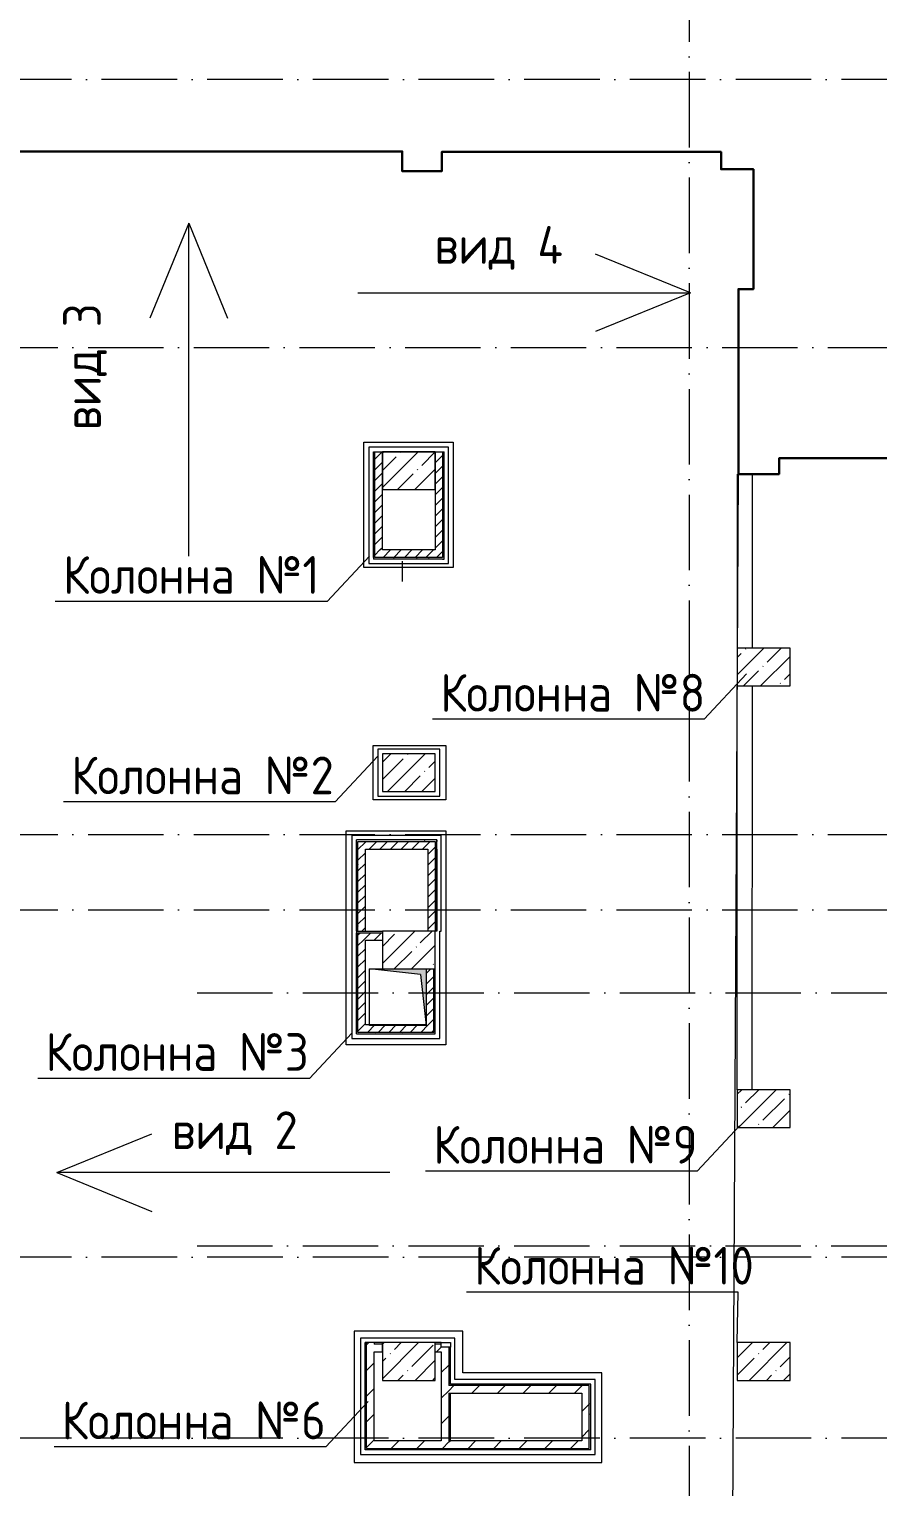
# Model space of a CAD drawing. Header units: millimetres. Extents: x -81576 to 1046824, y -248937 to 691537.
# Drawn here: x 188589 to 199833, y 454672 to 473981 of the extents above; entities that cross this region are included whole.
import ezdxf

# ---------------------------------------------------------------- set-up
doc = ezdxf.new("R2010")
doc.units = ezdxf.units.MM
doc.linetypes.add('50_200_ШТРИХ_1Т_ш5_п1_п1_', pattern=[1400, 1000, -200, 0, -200])
for name, color, linetype, lineweight, true_color in [('A-DETL-7', 7, 'Continuous', 20, 0x01a6fe), ('I-WALL-15', 7, 'Continuous', 5, 0x787878), ('M-EQPM-1', 7, 'Continuous', 9, 0xaaaaaa), ('M-EQPM-2', 7, 'Continuous', 9, 0xe2e2e2), ('Оси-3', 7, '50_200_ШТРИХ_1Т_ш5_п1_п1_', 9, 0xaaaaaa)]:
    doc.layers.add(name, color=color, linetype=linetype, lineweight=lineweight, true_color=true_color)
for name, color, linetype, lineweight in [('A-WALL', 7, 'Continuous', 5), ('A-WALL-FNSH-1', 7, 'Continuous', 5), ('A-WALL-IDEN', 7, 'Continuous', 9), ('I-WALL', 7, 'Continuous', 5), ('S-COLS', 7, 'Continuous', 9), ('S-COLS-1', 7, 'Continuous', 5), ('основной', 250, 'Continuous', 15), ('Основные линии', 7, 'Continuous', 30), ('осново', 7, 'Continuous', 30), ('Размеры', 7, 'Continuous', 15)]:
    doc.layers.add(name, color=color, linetype=linetype, lineweight=lineweight)
doc.styles.add('СПДС', font='isocpeur.ttf', dxfattribs={"width": 0.9})
pattern_1 = [(0, (104719.29, 386201.04), (406.4, 101.6), [6.706, -298.094, 6.706, -298.094, -1625.6]), (0, (104719.29, 386201.04), (406.4, 101.6), [-609.6, 6.706, -602.894, 6.706, -298.094, -711.2]), (0, (104719.29, 386201.04), (406.4, 101.6), [-1524, 6.706, -196.494, 6.706, -501.294]), (120, (104871.69, 386251.84), (-291.18818, 301.15272), [6.706, -298.094, 6.706, -298.094, -1625.6]), (120, (104871.69, 386251.84), (-291.18818, 301.15272), [-609.6, 6.706, -602.894, 6.706, -298.094, -711.2]), (120, (104871.69, 386251.84), (-291.18818, 301.15272), [-1524, 6.706, -196.494, 6.706, -501.294]), (240, (104922.49, 386455.04), (-115.21182, -402.75272), [6.706, -298.094, 6.706, -298.094, -1625.6]), (240, (104922.49, 386455.04), (-115.21182, -402.75272), [-609.6, 6.706, -602.894, 6.706, -298.094, -711.2]), (240, (104922.49, 386455.04), (-115.21182, -402.75272), [-1524, 6.706, -196.494, 6.706, -501.294])]
pattern_2 = [(45, (104719.29, 386201.04), (-70.71068, 70.71068), [])]
pattern_3 = [(45, (104719.3, 386201.04), (-169.70563, 169.70563), [])]

# ---------------------------------------------------------------- blocks, each defined once
blk = doc.blocks.new('BSC_Колонна _Прямоугольная - 500х700-V305-АИ_План этажа_Стены_2')
at = {"layer": 'S-COLS-1'}
h = blk.add_hatch(dxfattribs=at)
h.set_pattern_fill('FP_174', color=256, style=0, pattern_type=2)
h.set_pattern_definition([(315, (-70131.04, 93600), (228.0985, 228.0985), []), (315, (-70131.04, 93371.9), (228.0985, 228.0985), [403.225, -80.645, 6.706, -73.939])])
h.paths.add_polyline_path([(-250, 350), (-250, -350), (250, -350), (250, 350), (168, 350)])
for p, q in [((250, 350), (-250, 350)), ((-250, 350), (-250, -350)), ((250, -350), (250, 350)), ((-250, -350), (250, -350))]:
    blk.add_line(p, q, dxfattribs=at)
blk = doc.blocks.new('BSC_Колонна _Прямоугольная - 500х700-V306-АИ_План этажа_Стены_2')
at = {"layer": 'S-COLS-1'}
h = blk.add_hatch(dxfattribs=at)
h.set_pattern_fill('FP_175', color=256, style=0, pattern_type=2)
h.set_pattern_definition([(315, (-73481.04, 93600), (228.0985, 228.0985), []), (315, (-73481.04, 93371.9), (228.0985, 228.0985), [403.225, -80.645, 6.706, -73.939])])
h.paths.add_polyline_path([(-250, 350), (-250, -350), (250, -350), (250, 350)])
for p, q in [((250, 350), (-250, 350)), ((-250, 350), (-250, -350)), ((250, -350), (250, 350)), ((-250, -350), (250, -350))]:
    blk.add_line(p, q, dxfattribs=at)
blk = doc.blocks.new('BSC_Колонна _Прямоугольная - 500х700-V309-АИ_План этажа_Стены_2')
at = {"layer": 'S-COLS-1'}
h = blk.add_hatch(dxfattribs=at)
h.set_pattern_fill('FP_178', color=256, style=0, pattern_type=2)
h.set_pattern_definition([(315, (-79331.04, 93600), (228.0985, 228.0985), []), (315, (-79331.04, 93371.9), (228.0985, 228.0985), [403.225, -80.645, 6.706, -73.939])])
h.paths.add_polyline_path([(-250, 350), (-250, -350), (250, -350), (250, 350)])
for p, q in [((250, 350), (-250, 350)), ((-250, 350), (-250, -350)), ((250, -350), (250, 350)), ((-250, -350), (250, -350))]:
    blk.add_line(p, q, dxfattribs=at)
blk = doc.blocks.new('BSC_Колонна _Прямоугольная - 500х700-V360-АИ_План этажа_Стены_2')
at = {"layer": 'S-COLS-1'}
h = blk.add_hatch(dxfattribs=at)
h.set_pattern_fill('FP_219', color=256, style=0, pattern_type=2)
h.set_pattern_definition([(315, (-70130.7, 88900), (228.0985, 228.0985), []), (315, (-70130.7, 88671.9), (228.0985, 228.0985), [403.225, -80.645, 6.706, -73.939])])
h.paths.add_polyline_path([(-250, 350), (-250, -350), (250, -350), (250, 350), (169, 350)])
for p, q in [((250, 350), (-250, 350)), ((-250, 350), (-250, -350)), ((250, -350), (250, 350)), ((-250, -350), (250, -350))]:
    blk.add_line(p, q, dxfattribs=at)
blk = doc.blocks.new('BSC_Колонна _Прямоугольная - 500х700-V362-АИ_План этажа_Стены_2')
at = {"layer": 'S-COLS-1'}
h = blk.add_hatch(dxfattribs=at)
h.set_pattern_fill('FP_221', color=256, style=0, pattern_type=2)
h.set_pattern_definition([(315, (-75580.7, 88900), (228.0985, 228.0985), []), (315, (-75580.7, 88671.9), (228.0985, 228.0985), [403.225, -80.645, 6.706, -73.939])])
h.paths.add_polyline_path([(-250, 350), (-250, -350), (250, -350), (250, 350)])
for p, q in [((250, 350), (-250, 350)), ((250, -350), (250, 350)), ((-250, -230), (-250, -350)), ((-250, -350), (250, -350))]:
    blk.add_line(p, q, dxfattribs=at)
blk = doc.blocks.new('BSC_Колонна _Прямоугольная - 500х700-V363-АИ_План этажа_Стены_2')
at = {"layer": 'S-COLS-1'}
h = blk.add_hatch(dxfattribs=at)
h.set_pattern_fill('FP_222', color=256, style=0, pattern_type=2)
h.set_pattern_definition([(315, (-77930.7, 88900), (228.0985, 228.0985), []), (315, (-77930.7, 88671.9), (228.0985, 228.0985), [403.225, -80.645, 6.706, -73.939])])
h.paths.add_polyline_path([(-250, 350), (-250, -350), (250, -350), (250, 350)])
for p, q in [((250, 350), (-250, 350)), ((-250, 350), (-250, -350)), ((250, -350), (250, 350)), ((-250, -350), (250, -350))]:
    blk.add_line(p, q, dxfattribs=at)
blk = doc.blocks.new('Канал вертикальный прямоугольный - Шахта - значок проема-24087406-АИ_План этажа_Стены_2')
at = {"layer": 'M-EQPM-2'}
blk.add_hatch(color=256, dxfattribs=at).paths.add_polyline_path([(375, 375), (-375, 375), (-375, -375), (-300, 300)])
at = {"layer": 'M-EQPM-1'}
for p, q in [((-375, -375), (-375, 375)), ((-375, 375), (375, 375)), ((-300, 300), (-375, -375)), ((-300, 300), (375, 375)), ((375, 375), (375, -375)), ((375, -375), (-375, -375))]:
    blk.add_line(p, q, dxfattribs=at)

msp = doc.modelspace()

# ---------------------------------------------------------------- hatches: boundary and pattern name
at = {"layer": 'I-WALL', "true_color": 0x000000}
h = msp.add_hatch(dxfattribs=at)
h.set_pattern_fill('FP_4', color=18, style=0, pattern_type=2)
h.set_pattern_definition(pattern_2)
h.paths.add_polyline_path([(193269.3, 467081.7), (193269.3, 468381.7), (193169.3, 468381.7), (193169.3, 467081.7)])
h = msp.add_hatch(dxfattribs=at)
h.set_pattern_fill('FP_4', color=18, style=0, pattern_type=2)
h.set_pattern_definition(pattern_2)
h.paths.add_polyline_path([(194066, 466981.7), (194066, 468381.7), (193966, 468381.7), (193966, 466981.7)])
h = msp.add_hatch(dxfattribs=at)
h.set_pattern_fill('FP_4', color=18, style=0, pattern_type=2)
h.set_pattern_definition(pattern_2)
h.paths.add_polyline_path([(193966, 466981.7), (193966, 467081.7), (193169.3, 467081.7), (193169.3, 466981.7)])
h = msp.add_hatch(dxfattribs=at)
h.set_pattern_fill('FP_4', color=18, style=0, pattern_type=2)
h.set_pattern_definition(pattern_2)
h.paths.add_polyline_path([(192945.5, 462031.7), (193045.5, 462031.7), (193045.5, 463220.4), (192945.5, 463220.4), (192945.5, 462195.9)])
h = msp.add_hatch(dxfattribs=at)
h.set_pattern_fill('FP_4', color=18, style=0, pattern_type=2)
h.set_pattern_definition(pattern_2)
h.paths.add_polyline_path([(193869.3, 463120.4), (193969.3, 463120.4), (193969.3, 463220.4), (193045.5, 463220.4), (193045.5, 463120.4)])
h = msp.add_hatch(dxfattribs=at)
h.set_pattern_fill('FP_4', color=18, style=0, pattern_type=2)
h.set_pattern_definition(pattern_2)
h.paths.add_polyline_path([(193969.3, 462031.7), (193969.3, 463120.4), (193869.3, 463120.4), (193869.3, 462031.7)])
h = msp.add_hatch(dxfattribs=at)
h.set_pattern_fill('FP_4', color=18, style=0, pattern_type=2)
h.set_pattern_definition(pattern_2)
h.paths.add_polyline_path([(193269.3, 461911.7), (193269.3, 462011.7), (192945.5, 462011.7), (192945.5, 461911.7), (193045.5, 461911.7)])
h = msp.add_hatch(dxfattribs=at)
h.set_pattern_fill('FP_4', color=18, style=0, pattern_type=2)
h.set_pattern_definition(pattern_2)
h.paths.add_polyline_path([(192945.5, 460692.1), (193045.5, 460692.1), (193045.5, 461911.7), (192945.5, 461911.7), (192945.5, 460772)])
h = msp.add_hatch(dxfattribs=at)
h.set_pattern_fill('FP_4', color=18, style=0, pattern_type=2)
h.set_pattern_definition(pattern_2)
h.paths.add_polyline_path([(193949.3, 460792.1), (193949.3, 461531.7), (193849.3, 461531.7), (193849.3, 460792.1)])
h = msp.add_hatch(dxfattribs=at)
h.set_pattern_fill('FP_4', color=18, style=0, pattern_type=2)
h.set_pattern_definition(pattern_2)
h.paths.add_polyline_path([(193949.3, 460692.1), (193949.3, 460792.1), (193849.3, 460792.1), (193848.1, 460792.1), (193045.5, 460792.1), (193045.5, 460692.1)])
h = msp.add_hatch(dxfattribs=at)
h.set_pattern_fill('FP_5', color=18, style=0, pattern_type=2)
h.set_pattern_definition(pattern_3)
h.paths.add_polyline_path([(193159.3, 455181.7), (193159.3, 456581.7), (193059.3, 456581.7), (193059.3, 455181.7)])
h = msp.add_hatch(dxfattribs=at)
h.set_pattern_fill('FP_5', color=18, style=0, pattern_type=2)
h.set_pattern_definition(pattern_3)
h.paths.add_polyline_path([(193159.3, 456461.7), (193268.3, 456461.7), (193268.3, 456561.7), (193159.3, 456561.7), (193159.3, 456500.4)])
h = msp.add_hatch(dxfattribs=at)
h.set_pattern_fill('FP_5', color=18, style=0, pattern_type=2)
h.set_pattern_definition(pattern_3)
h.paths.add_polyline_path([(194049.3, 456461.7), (194049.3, 456561.7), (193969.3, 456561.7), (193969.3, 456461.7)])
h = msp.add_hatch(dxfattribs=at)
h.set_pattern_fill('FP_5', color=18, style=0, pattern_type=2)
h.set_pattern_definition(pattern_3)
h.paths.add_polyline_path([(194149.3, 455181.7), (194149.3, 456521.7), (194049.3, 456521.7), (194049.3, 455181.7)])
h = msp.add_hatch(dxfattribs=at)
h.set_pattern_fill('FP_5', color=18, style=0, pattern_type=2)
h.set_pattern_definition(pattern_3)
h.paths.add_polyline_path([(195909.3, 455912.1), (195909.3, 456012.1), (194149.3, 456012.1), (194149.3, 455912.1), (194457.4, 455912.1)])
h = msp.add_hatch(dxfattribs=at)
h.set_pattern_fill('FP_5', color=18, style=0, pattern_type=2)
h.set_pattern_definition(pattern_3)
h.paths.add_polyline_path([(196009.3, 455281.7), (196009.3, 456012.1), (195909.3, 456012.1), (195909.3, 455281.7)])
h = msp.add_hatch(dxfattribs=at)
h.set_pattern_fill('FP_5', color=18, style=0, pattern_type=2)
h.set_pattern_definition(pattern_3)
h.paths.add_polyline_path([(194049.3, 455181.7), (194049.3, 455281.7), (193159.3, 455281.7), (193159.3, 455181.7), (193619.5, 455181.7)])
h = msp.add_hatch(dxfattribs=at)
h.set_pattern_fill('FP_5', color=18, style=0, pattern_type=2)
h.set_pattern_definition(pattern_3)
h.paths.add_polyline_path([(196009.3, 455181.7), (196009.3, 455281.7), (194149.3, 455281.7), (194149.3, 455181.7), (194457.4, 455181.7)])
at = {"layer": 'I-WALL-15', "true_color": 0x000000}
h = msp.add_hatch(dxfattribs=at)
h.set_pattern_fill('FP_3', color=18, style=0, pattern_type=2)
h.set_pattern_definition(pattern_1)
h.paths.add_polyline_path([(193169.3, 466981.7), (193169.3, 468381.7), (193149.3, 468381.7), (193149.3, 466981.7)])
h = msp.add_hatch(dxfattribs=at)
h.set_pattern_fill('FP_3', color=18, style=0, pattern_type=2)
h.set_pattern_definition(pattern_1)
h.paths.add_polyline_path([(194086, 466961.7), (194086, 468381.7), (194066, 468381.7), (194066, 466961.7)])
h = msp.add_hatch(dxfattribs=at)
h.set_pattern_fill('FP_3', color=18, style=0, pattern_type=2)
h.set_pattern_definition(pattern_1)
h.paths.add_polyline_path([(193149.3, 466961.7), (194066, 466961.7), (194066, 466981.7), (193149.3, 466981.7)])
h = msp.add_hatch(dxfattribs=at)
h.set_pattern_fill('FP_3', color=18, style=0, pattern_type=2)
h.set_pattern_definition(pattern_1)
h.paths.add_polyline_path([(192945.5, 462031.7), (192945.5, 463240.4), (192925.5, 463240.4), (192925.5, 462031.7)])
h = msp.add_hatch(dxfattribs=at)
h.set_pattern_fill('FP_3', color=18, style=0, pattern_type=2)
h.set_pattern_definition(pattern_1)
h.paths.add_polyline_path([(193969.3, 463220.4), (193989.3, 463220.4), (193989.3, 463240.4), (192945.5, 463240.4), (192945.5, 463220.4), (193045.5, 463220.4)])
h = msp.add_hatch(dxfattribs=at)
h.set_pattern_fill('FP_3', color=18, style=0, pattern_type=2)
h.set_pattern_definition(pattern_1)
h.paths.add_polyline_path([(193989.3, 462031.7), (193989.3, 463220.4), (193969.3, 463220.4), (193969.3, 462031.7)])
h = msp.add_hatch(dxfattribs=at)
h.set_pattern_fill('FP_3', color=18, style=0, pattern_type=2)
h.set_pattern_definition(pattern_1)
h.paths.add_polyline_path([(193269.3, 462011.7), (193269.3, 462031.7), (192925.5, 462031.7), (192925.5, 462011.7), (192945.5, 462011.7)])
h = msp.add_hatch(dxfattribs=at)
h.set_pattern_fill('FP_3', color=18, style=0, pattern_type=2)
h.set_pattern_definition(pattern_1)
h.paths.add_polyline_path([(192945.5, 460672.1), (192945.5, 462011.7), (192925.5, 462011.7), (192925.5, 460672.1)])
h = msp.add_hatch(dxfattribs=at)
h.set_pattern_fill('FP_3', color=18, style=0, pattern_type=2)
h.set_pattern_definition(pattern_1)
h.paths.add_polyline_path([(193949.3, 460692.1), (193969.3, 460692.1), (193969.3, 461531.7), (193949.3, 461531.7), (193949.3, 460772)])
h = msp.add_hatch(dxfattribs=at)
h.set_pattern_fill('FP_3', color=18, style=0, pattern_type=2)
h.set_pattern_definition(pattern_1)
h.paths.add_polyline_path([(192945.5, 460672.1), (193969.3, 460672.1), (193969.3, 460692.1), (192945.5, 460692.1)])
h = msp.add_hatch(dxfattribs=at)
h.set_pattern_fill('FP_3', color=18, style=0, pattern_type=2)
h.set_pattern_definition(pattern_1)
h.paths.add_polyline_path([(193059.3, 455161.7), (193059.3, 456581.7), (193039.3, 456581.7), (193039.3, 455161.7)])
h = msp.add_hatch(dxfattribs=at)
h.set_pattern_fill('FP_3', color=18, style=0, pattern_type=2)
h.set_pattern_definition(pattern_1)
h.paths.add_polyline_path([(193268.3, 456561.7), (193268.3, 456581.7), (193159.3, 456581.7), (193159.3, 456561.7)])
h = msp.add_hatch(dxfattribs=at)
h.set_pattern_fill('FP_3', color=18, style=0, pattern_type=2)
h.set_pattern_definition(pattern_1)
h.paths.add_polyline_path([(194049.3, 456561.7), (194049.3, 456581.7), (193969.3, 456581.7), (193969.3, 456561.7)])
h = msp.add_hatch(dxfattribs=at)
h.set_pattern_fill('FP_3', color=18, style=0, pattern_type=2)
h.set_pattern_definition(pattern_1)
h.paths.add_polyline_path([(194169.3, 455161.7), (194169.3, 455181.7), (194149.3, 455181.7), (194149.3, 455161.7)])
h.paths.add_polyline_path([(194169.3, 455281.7), (194169.3, 455912.1), (194149.3, 455912.1), (194149.3, 455281.7)])
h.paths.add_polyline_path([(194169.3, 456012.1), (194169.3, 456521.7), (194149.3, 456521.7), (194149.3, 456012.1)])
h = msp.add_hatch(dxfattribs=at)
h.set_pattern_fill('FP_3', color=18, style=0, pattern_type=2)
h.set_pattern_definition(pattern_1)
h.paths.add_polyline_path([(194169.3, 456012.1), (196009.3, 456012.1), (196009.3, 456032.1), (194169.3, 456032.1)])
h = msp.add_hatch(dxfattribs=at)
h.set_pattern_fill('FP_3', color=18, style=0, pattern_type=2)
h.set_pattern_definition(pattern_1)
h.paths.add_polyline_path([(196009.3, 455181.7), (196029.3, 455181.7), (196029.3, 456032.1), (196009.3, 456032.1), (196009.3, 455281.7)])
h = msp.add_hatch(dxfattribs=at)
h.set_pattern_fill('FP_3', color=18, style=0, pattern_type=2)
h.set_pattern_definition(pattern_1)
h.paths.add_polyline_path([(194149.3, 455161.7), (194149.3, 455181.7), (193059.3, 455181.7), (193059.3, 455161.7), (194049.3, 455161.7)])
h = msp.add_hatch(dxfattribs=at)
h.set_pattern_fill('FP_3', color=18, style=0, pattern_type=2)
h.set_pattern_definition(pattern_1)
h.paths.add_polyline_path([(196029.3, 455161.7), (196029.3, 455181.7), (194169.3, 455181.7), (194169.3, 455161.7), (194457.4, 455161.7)])
at = {"layer": 'S-COLS-1', "true_color": 0x000000}
h = msp.add_hatch(dxfattribs=at)
h.set_pattern_fill('FP_1', color=18, style=0, pattern_type=2)
h.set_pattern_definition([(45, (104719.3, 386201.04), (-228.0985, 228.0985), []), (45, (104947.4, 386201.04), (-228.0985, 228.0985), [403.225, -80.645, 6.706, -73.939])])
h.paths.add_polyline_path([(193969.3, 467881.7), (193969.3, 468381.7), (193269.3, 468381.7), (193269.3, 467881.7)])

# ---------------------------------------------------------------- linework, layer by layer
at = {"lineweight": 30}
for points in [[(197985.2, 468088), (197985.2, 470538), (198005.2, 470538), (198185.2, 470538), (198185.2, 472125), (197985.2, 472125), (197755.2, 472125), (197755.2, 472355), (194055.2, 472355), (194055.2, 472099), (193531.2, 472099), (193531.2, 472362), (188181.2, 472362)], [(205497.2, 468298), (198525.2, 468298), (198525.2, 468088), (197985.2, 468088), (197985.2, 468088)]]:
    msp.add_lwpolyline(points, dxfattribs=at)
at = {"layer": 'A-DETL-7', "color": 18, "true_color": 0x000000}
for p, q in [((193024.6, 468509.3), (194204.6, 468509.3)), ((193024.6, 466849.3), (193024.6, 468509.3)), ((194204.6, 468509.3), (194204.6, 466849.3)), ((194204.6, 466849.3), (193024.6, 466849.3)), ((193148.8, 464490.4), (194108.8, 464490.4)), ((193148.8, 463770.4), (193148.8, 464490.4)), ((194108.8, 464490.4), (194108.8, 463770.4)), ((194108.8, 463770.4), (193148.8, 463770.4)), ((192790.7, 463363), (194108.8, 463363)), ((192790.7, 460525.4), (192790.7, 463363)), ((194108.8, 463363), (194108.8, 460525.4)), ((194108.8, 460525.4), (192790.7, 460525.4)), ((192895.4, 456735.2), (192895.4, 454995.2)), ((194335.4, 456735.2), (192895.4, 456735.2)), ((194335.4, 456182.1), (194335.4, 456735.2)), ((196175.4, 456182.1), (194335.4, 456182.1)), ((196175.4, 454995.2), (196175.4, 456182.1)), ((192895.4, 454995.2), (196175.4, 454995.2))]:
    msp.add_line(p, q, dxfattribs=at)
at = {"layer": 'A-WALL', "color": 18, "true_color": 0x000000}
for p, q in [((193089.3, 468441.7), (193089.3, 466901.7)), ((194146, 468441.7), (193089.3, 468441.7)), ((193149.3, 466981.7), (193149.3, 468381.7)), ((193149.3, 468381.7), (194086, 468381.7)), ((193169.3, 466981.7), (193169.3, 468381.7)), ((194066, 468381.7), (194066, 466981.7)), ((194086, 466961.7), (194086, 468381.7)), ((194146, 466901.7), (194146, 468441.7)), ((194066, 466961.7), (193149.3, 466961.7)), ((194066, 466981.7), (193169.3, 466981.7)), ((193089.3, 466901.7), (194146, 466901.7)), ((193209.3, 464441.7), (193209.3, 463821.7)), ((194029.3, 464441.7), (193209.3, 464441.7)), ((194029.3, 463821.7), (194029.3, 464441.7)), ((193209.3, 463821.7), (194029.3, 463821.7)), ((194049.3, 463300.4), (192865.5, 463300.4)), ((192865.5, 463300.4), (192865.5, 460612.1)), ((192925.5, 462031.7), (192925.5, 463240.4)), ((193989.3, 463240.4), (192945.5, 463240.4)), ((193989.3, 463240.4), (193989.3, 463220.4)), ((194049.3, 462031.7), (194049.3, 463300.4)), ((192945.5, 463220.4), (193969.3, 463220.4)), ((192945.5, 462031.7), (192945.5, 463220.4)), ((193969.3, 463220.4), (193969.3, 462031.7)), ((193989.3, 462031.7), (193989.3, 463220.4)), ((193989.3, 463120.4), (193989.3, 462031.7)), ((192925.5, 460672.1), (192925.5, 462011.7)), ((192945.5, 460692.1), (192945.5, 462011.7)), ((192945.5, 462011.7), (193269.3, 462011.7)), ((193989.3, 462031.7), (193969.3, 462031.7)), ((194029.3, 460612.1), (194029.3, 462031.7)), ((194029.3, 462031.7), (194049.3, 462031.7)), ((193949.3, 460692.1), (193949.3, 461531.7)), ((193969.3, 460672.1), (193969.3, 461531.7)), ((192865.5, 460612.1), (194029.3, 460612.1)), ((192925.5, 460672.1), (193969.3, 460672.1)), ((193949.3, 460692.1), (192945.5, 460692.1)), ((192979.3, 456641.7), (192979.3, 455101.7)), ((194229.3, 456641.7), (192979.3, 456641.7)), ((193039.3, 455161.7), (193039.3, 456581.7)), ((193059.3, 455181.7), (193059.3, 456581.7)), ((193159.3, 456581.7), (193159.3, 456561.7)), ((193268.3, 456561.7), (193159.3, 456561.7)), ((193268.3, 456581.7), (193269.3, 456581.7)), ((194049.3, 456561.7), (193969.3, 456561.7)), ((194049.3, 456581.7), (194169.3, 456581.7)), ((194149.3, 456521.7), (194149.3, 456012.1)), ((194169.3, 456581.7), (194169.3, 456521.7)), ((194229.3, 456092.1), (194229.3, 456641.7)), ((196089.3, 456092.1), (194229.3, 456092.1)), ((196089.3, 455101.7), (196089.3, 456092.1)), ((196009.3, 456012.1), (194149.3, 456012.1)), ((194149.3, 455912.1), (194149.3, 455281.7)), ((194149.3, 455912.1), (194169.3, 455912.1)), ((196009.3, 455181.7), (196009.3, 456012.1)), ((196029.3, 455161.7), (193039.3, 455161.7)), ((193059.3, 455181.7), (196009.3, 455181.7)), ((194149.3, 455281.7), (194169.3, 455281.7)), ((192979.3, 455101.7), (196089.3, 455101.7))]:
    msp.add_line(p, q, dxfattribs=at)
at = {"layer": 'A-WALL-FNSH-1', "color": 18, "true_color": 0x000000}
for p, q in [((193269.3, 467081.7), (193269.3, 468381.7)), ((193966, 468381.7), (193966, 467081.7)), ((193149.3, 466981.7), (193149.3, 466961.7)), ((193966, 467081.7), (193269.3, 467081.7)), ((194066, 466961.7), (194086, 466961.7)), ((192945.5, 463240.4), (192925.5, 463240.4)), ((193989.3, 463220.4), (193989.3, 463240.4)), ((193045.5, 463120.4), (193869.3, 463120.4)), ((193045.5, 462031.7), (193045.5, 463120.4)), ((193869.3, 463120.4), (193869.3, 462031.7)), ((192925.5, 462031.7), (192925.5, 462011.7)), ((192925.5, 462031.7), (193269.3, 462031.7)), ((193045.5, 460792.1), (193045.5, 461911.7)), ((193045.5, 461911.7), (193269.3, 461911.7)), ((193989.3, 462031.7), (193989.3, 462031.7)), ((193848.1, 460792.1), (193045.5, 460792.1)), ((193268.3, 456581.7), (193039.3, 456581.7)), ((193268.3, 456461.7), (193268.3, 456581.7)), ((194049.3, 456581.7), (193969.3, 456581.7)), ((194049.3, 456521.7), (194049.3, 456581.7)), ((194169.3, 456521.7), (194049.3, 456521.7)), ((194169.3, 456032.1), (194169.3, 456521.7)), ((193159.3, 455281.7), (193159.3, 456461.7)), ((193159.3, 456461.7), (193268.3, 456461.7)), ((193969.3, 456461.7), (194049.3, 456461.7)), ((194049.3, 456461.7), (194049.3, 455281.7)), ((196029.3, 456032.1), (194169.3, 456032.1)), ((194169.3, 455281.7), (194169.3, 455912.1)), ((194169.3, 455912.1), (195909.3, 455912.1)), ((195909.3, 455912.1), (195909.3, 455281.7)), ((196029.3, 455161.7), (196029.3, 456032.1)), ((194049.3, 455281.7), (193159.3, 455281.7)), ((195909.3, 455281.7), (194169.3, 455281.7))]:
    msp.add_line(p, q, dxfattribs=at)
at = {"layer": 'A-WALL-IDEN', "color": 18, "true_color": 0x000000}
msp.add_line((193530.7, 466931.7), (193530.7, 466665.6), dxfattribs=at)
at = {"layer": 'S-COLS-1', "color": 18, "true_color": 0x000000}
for p, q in [((193969.3, 468381.7), (193269.3, 468381.7)), ((193269.3, 468381.7), (193269.3, 467881.7)), ((193969.3, 467881.7), (193969.3, 468381.7)), ((193269.3, 467881.7), (193969.3, 467881.7))]:
    msp.add_line(p, q, dxfattribs=at)
at = {"layer": 'Оси-3'}
for p, q in [((197332.2, 479014.9), (197332.2, 435823.1)), ((212950.2, 473315), (171168.2, 473315)), ((171168.2, 469764.7), (212950.2, 469764.7)), ((171168.2, 463315), (212950.2, 463315)), ((171168.2, 462315), (212950.2, 462315)), ((190813.4, 461215), (212950.2, 461215)), ((190813.4, 457865), (212950.2, 457865)), ((212950.2, 457715), (171168.2, 457715)), ((212950.2, 455315), (171168.2, 455315))]:
    msp.add_line(p, q, dxfattribs=at)
at = {"layer": 'основной', "color": 18, "lineweight": 15, "true_color": 0x000000}
for points in [[(193095.9, 467001.2), (192535.3, 466401.2), (188935.3, 466401.2)], [(193204.5, 464345.6), (192643.9, 463745.6), (189043.9, 463745.6)], [(192864.1, 460681.8), (192303.5, 460081.8), (188703.5, 460081.8)], [(193079.1, 455801.6), (192518.5, 455201.6), (188918.5, 455201.6)]]:
    msp.add_lwpolyline(points, dxfattribs=at)
at = {"layer": 'основной', "lineweight": 15}
for points in [[(198093.9, 465440.1), (197533.3, 464840.1), (193933.3, 464840.1)], [(198001.8, 459453.3), (197441.2, 458853.3), (193841.2, 458853.3)], [(197969.3, 456582.1), (197981.9, 457250.7), (194381.9, 457250.7)]]:
    msp.add_lwpolyline(points, dxfattribs=at)
at = {"layer": 'Размеры', "color": 18, "true_color": 0x000000}
for points in [[(190703, 471411.3), (190189.4, 470152.7)], [(190703, 467001.2), (190703, 471411.3)], [(190703, 471411.3), (191216.7, 470152.7)], [(188955.2, 458834.2), (190213.8, 459347.8)], [(193365.3, 458834.2), (188955.2, 458834.2)], [(188955.2, 458834.2), (190213.8, 458320.6)]]:
    msp.add_lwpolyline(points, dxfattribs=at)
at = {"layer": 'Размеры'}
for points in [[(197351.5, 470488), (196092.9, 471001.6)], [(192941.4, 470488), (197351.5, 470488)], [(197351.5, 470488), (196092.9, 469974.4)], [(197846.2, 441989.1), (197985.2, 468088)]]:
    msp.add_lwpolyline(points, dxfattribs=at)
at = {"layer": 'Размеры', "color": 1}
for points in [[(197972.9, 465782.1), (197972.9, 468088)], [(198172.9, 465782.1), (198172.9, 468088)], [(197969.3, 459932.1), (197970.2, 465282.1)], [(198169.3, 459932), (198170.2, 465282)]]:
    msp.add_lwpolyline(points, dxfattribs=at)

# ---------------------------------------------------------------- block references
at = {"layer": 'M-EQPM-1', "color": 18, "true_color": 0x000000, "rotation": 269.9999999999989}
msp.add_blockref('Канал вертикальный прямоугольный - Шахта - значок проема-24087406-АИ_План этажа_Стены_2', (193474.3, 461156.7), dxfattribs=at)
at = {"layer": 'S-COLS', "rotation": 89.9999999999999}
for name, p in [('BSC_Колонна _Прямоугольная - 500х700-V309-АИ_План этажа_Стены_2', (198319.3, 465532.1)), ('BSC_Колонна _Прямоугольная - 500х700-V306-АИ_План этажа_Стены_2', (198319.3, 459682.1)), ('BSC_Колонна _Прямоугольная - 500х700-V305-АИ_План этажа_Стены_2', (198319.3, 456332.1))]:
    msp.add_blockref(name, p, dxfattribs=at)
at = {"layer": 'S-COLS', "color": 18, "true_color": 0x000000, "rotation": 89.9999999999999}
for name, p in [('BSC_Колонна _Прямоугольная - 500х700-V363-АИ_План этажа_Стены_2', (193619.3, 464131.7)), ('BSC_Колонна _Прямоугольная - 500х700-V362-АИ_План этажа_Стены_2', (193619.3, 461781.7)), ('BSC_Колонна _Прямоугольная - 500х700-V360-АИ_План этажа_Стены_2', (193619.3, 456331.7))]:
    msp.add_blockref(name, p, dxfattribs=at)

# ---------------------------------------------------------------- texts
at = {"layer": 'Основные линии', "color": 18, "true_color": 0x000000, "char_height": 500, "attachment_point": 1, "style": 'СПДС'}
for s, width, insert in [('вид 4', 3371.815, (193959, 471373.1)), ('вид 2', 2769.041, (190476.4, 459645.4))]:
    msp.add_mtext_dynamic_manual_height_columns(s, width=width, gutter_width=1678.4, heights=[0], dxfattribs=dict(at, insert=insert))
at = {"layer": 'Основные линии', "color": 18, "true_color": 0x000000, "insert": (189038.6, 468669.3), "char_height": 500, "attachment_point": 1, "rotation": 90, "style": 'СПДС'}
msp.add_mtext_dynamic_manual_height_columns('вид 3', width=3371.815, gutter_width=1678.4, heights=[0], dxfattribs=at)
at = {"layer": 'осново', "color": 18, "true_color": 0x000000, "char_height": 500, "attachment_point": 1, "style": 'СПДС'}
for s, width, insert in [('Колонна №1', 3371.815, (189038.6, 467001.2)), ('Колонна №2', 3371.815, (189147.3, 464345.6)), ('Колонна №3', 3371.815, (188806.8, 460681.8)), ('Колонна №6', 3618.872, (189021.9, 455801.6))]:
    msp.add_mtext_dynamic_manual_height_columns(s, width=width, gutter_width=1678.4, heights=[0], dxfattribs=dict(at, insert=insert))
at = {"layer": 'осново', "char_height": 500, "attachment_point": 1, "style": 'СПДС'}
for s, width, insert in [('Колонна №8', 3371.815, (194036.7, 465440.1)), ('Колонна №9', 3371.815, (193944.5, 459453.3)), ('Колонна №10', 3745.485, (194485.3, 457850.7))]:
    msp.add_mtext_dynamic_manual_height_columns(s, width=width, gutter_width=1678.4, heights=[0], dxfattribs=dict(at, insert=insert))

doc.saveas('drawing.dxf')
